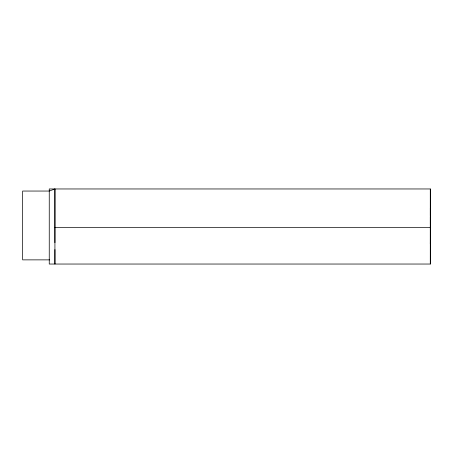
<?xml version="1.0" encoding="UTF-8"?>
<svg xmlns="http://www.w3.org/2000/svg" width="453" height="453" viewBox="0 0 453 453"><rect width="100%" height="100%" fill="white"/><g stroke="black" fill="none" stroke-linecap="round" stroke-linejoin="round"><path stroke-width="0.68" d="M54.932 249.558L54.921 264.037L54.921 188.963L49.252 191.047L22.65 191.047L22.65 259.869L49.717 259.869M54.926 242.695L54.921 188.963M430.344 211.715L430.316 243.861L430.31 188.963L49.252 188.963L49.252 264.037L430.31 264.037L430.322 242.695M54.921 227.542L430.31 227.542M430.316 208.103L430.316 215.52M430.316 217.117L430.316 224.224M430.31 188.963L430.31 264.037"/></g></svg>
